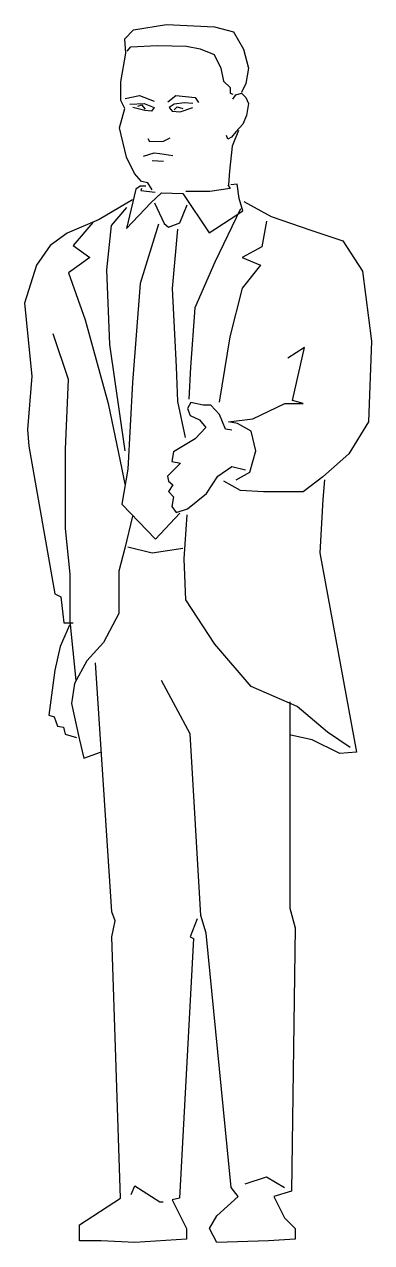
# Model space of a CAD drawing. Header units: millimetres. Extents: x -1628.23 to -1627.69, y 1845.84 to 1847.75.
import ezdxf

# ---------------------------------------------------------------- set-up
doc = ezdxf.new("R2010")
doc.units = ezdxf.units.MM
doc.header["$LTSCALE"] = 10
doc.layers.add('Humanos', color=2, linetype='Continuous')

msp = doc.modelspace()

# ---------------------------------------------------------------- linework, layer by layer
at = {"layer": 'Humanos'}
for p, q in [((-1628.0568, 1847.6219), (-1628.0509, 1847.6238)), ((-1628.0509, 1847.6238), (-1628.045, 1847.617)), ((-1628, 1847.616), (-1627.9951, 1847.6209)), ((-1627.9951, 1847.6209), (-1627.9863, 1847.618))]:
    msp.add_line(p, q, dxfattribs=at)
for points in [[(-1628.0343, 1847.4909), (-1628.0411, 1847.5016), (-1628.0509, 1847.5036), (-1628.0617, 1847.5163), (-1628.0744, 1847.5417), (-1628.0852, 1847.5877), (-1628.0773, 1847.618), (-1628.0832, 1847.6307), (-1628.0832, 1847.66), (-1628.0754, 1847.705), (-1628.0773, 1847.7275), (-1628.0636, 1847.7412), (-1628.0118, 1847.75), (-1627.9364, 1847.7461), (-1627.9071, 1847.7383), (-1627.8914, 1847.7109), (-1627.8836, 1847.6815), (-1627.8875, 1847.6571), (-1627.8943, 1847.6434)], [(-1628.0734, 1847.7079), (-1628.0676, 1847.7148), (-1628.0265, 1847.7167), (-1627.9805, 1847.7158), (-1627.9589, 1847.7119), (-1627.9374, 1847.703), (-1627.9266, 1847.6815), (-1627.9227, 1847.661), (-1627.9119, 1847.6512), (-1627.9119, 1847.6424), (-1627.908, 1847.6405)], [(-1628.0764, 1847.6336), (-1628.0539, 1847.6385), (-1628.0313, 1847.6297)], [(-1628.0098, 1847.6287), (-1627.9971, 1847.6385), (-1627.9668, 1847.6356), (-1627.9619, 1847.6278)], [(-1627.908, 1847.6326), (-1627.9031, 1847.6395), (-1627.8943, 1847.6424), (-1627.8875, 1847.6356), (-1627.8836, 1847.6258), (-1627.8865, 1847.6072), (-1627.8924, 1847.5935), (-1627.9031, 1847.5818), (-1627.91, 1847.573), (-1627.9159, 1847.5701), (-1627.9178, 1847.5759)], [(-1628.0695, 1847.6248), (-1628.047, 1847.6258), (-1628.0313, 1847.6199), (-1628.0353, 1847.6141), (-1628.046, 1847.615), (-1628.0646, 1847.6199)], [(-1627.9707, 1847.6258), (-1627.9834, 1847.6268), (-1628, 1847.6248), (-1628.0079, 1847.6199), (-1628.003, 1847.6141), (-1627.9902, 1847.6131), (-1627.9707, 1847.6199)], [(-1627.8992, 1847.5838), (-1627.909, 1847.5593), (-1627.9129, 1847.5202), (-1627.9149, 1847.4987)], [(-1628.0411, 1847.571), (-1628.0382, 1847.5662), (-1628.0167, 1847.5671), (-1628.0059, 1847.572)], [(-1628.048, 1847.5437), (-1628.0313, 1847.5486), (-1628.0225, 1847.5476), (-1628.002, 1847.5446)], [(-1628.0343, 1847.5368), (-1628.0167, 1847.5358)], [(-1628.0441, 1847.4967), (-1628.0529, 1847.4967), (-1628.0597, 1847.4918), (-1628.0744, 1847.4302), (-1628.0362, 1847.4703), (-1628.0196, 1847.486), (-1627.9863, 1847.485), (-1627.9452, 1847.4234), (-1627.9119, 1847.4449), (-1627.8924, 1847.4576), (-1627.8982, 1847.4772), (-1627.9012, 1847.4997), (-1627.911, 1847.4987)], [(-1628.0509, 1847.4928), (-1628.0519, 1847.4899), (-1628.0294, 1847.4869)], [(-1627.9159, 1847.4987), (-1627.9119, 1847.4928), (-1627.9442, 1847.4879), (-1627.9814, 1847.4879)], [(-1628.0651, 1847.4751), (-1628.1175, 1847.4441), (-1628.1676, 1847.4226), (-1628.1939, 1847.4036), (-1628.2154, 1847.3726), (-1628.2344, 1847.313), (-1628.2225, 1847.1986), (-1628.2297, 1847.1152), (-1628.2273, 1847.089), (-1628.1867, 1846.8578), (-1628.1772, 1846.853), (-1628.1724, 1846.8125), (-1628.1653, 1846.8125), (-1628.1581, 1846.8125)], [(-1628.0304, 1847.4703), (-1628.0157, 1847.4381), (-1628.0088, 1847.4322), (-1627.9912, 1847.439), (-1627.9795, 1847.4674)], [(-1627.8909, 1847.4727), (-1627.848, 1847.4489), (-1627.786, 1847.4274), (-1627.7359, 1847.4107), (-1627.7049, 1847.3631), (-1627.6905, 1847.2534), (-1627.6953, 1847.1271), (-1627.7263, 1847.077), (-1627.7669, 1847.0413), (-1627.7979, 1847.0174), (-1627.8599, 1847.0174), (-1627.8957, 1847.0198), (-1627.9219, 1847.0341)], [(-1628.0746, 1847.4632), (-1628.0985, 1847.4346), (-1628.1056, 1847.3654), (-1628.1009, 1847.2486), (-1628.077, 1847.0818)], [(-1627.8957, 1847.4608), (-1627.9363, 1847.3774), (-1627.9673, 1847.3058), (-1627.9744, 1847.2129), (-1627.9768, 1847.1628)], [(-1628.1271, 1847.4393), (-1628.1581, 1847.4036), (-1628.1319, 1847.3845), (-1628.1653, 1847.3607), (-1628.139, 1847.2868), (-1628.1032, 1847.1557), (-1628.0818, 1847.0532), (-1628.077, 1847.0294)], [(-1628.0245, 1847.4369), (-1628.0531, 1847.344), (-1628.0651, 1847.1891), (-1628.0722, 1847.0532), (-1628.0818, 1846.9984), (-1628.0293, 1846.9436), (-1627.9911, 1846.9841)], [(-1627.9947, 1847.4291), (-1628.0028, 1847.3363), (-1627.9968, 1847.2133), (-1627.9947, 1847.1589), (-1627.9826, 1847.1025)], [(-1627.8551, 1847.4417), (-1627.8623, 1847.4012), (-1627.8933, 1847.3845), (-1627.8647, 1847.3726), (-1627.8933, 1847.3368), (-1627.9124, 1847.2606), (-1627.9291, 1847.1581)], [(-1628.1533, 1846.7219), (-1628.1629, 1846.8149), (-1628.1629, 1846.8887), (-1628.17, 1846.9602), (-1628.17, 1847.0198), (-1628.17, 1847.0842), (-1628.1653, 1847.1938), (-1628.1891, 1847.2653)], [(-1627.9148, 1847.1271), (-1627.8766, 1847.1319), (-1627.8265, 1847.1557), (-1627.7979, 1847.1557), (-1627.8146, 1847.1605), (-1627.7955, 1847.2439), (-1627.8217, 1847.2272)], [(-1627.9097, 1847.1142), (-1627.9192, 1847.1155), (-1627.9287, 1847.1386), (-1627.9423, 1847.1535), (-1627.9545, 1847.1535), (-1627.9735, 1847.1576), (-1627.9789, 1847.1481), (-1627.9749, 1847.1372), (-1627.9599, 1847.1305), (-1627.9504, 1847.1183), (-1627.9667, 1847.1006), (-1628.0007, 1847.0803), (-1628.0034, 1847.0653), (-1627.9898, 1847.0626), (-1628.0102, 1847.0423), (-1628.0088, 1847.0341), (-1628.002, 1847.0287), (-1628.0088, 1847.0179), (-1628.0007, 1847.0097), (-1628.0034, 1846.9948), (-1627.9966, 1846.9853), (-1627.9789, 1846.9907), (-1627.9491, 1847.0151), (-1627.9314, 1847.0423), (-1627.9097, 1847.0572), (-1627.888, 1847.0518)], [(-1627.9029, 1847.0365), (-1627.8814, 1847.0484), (-1627.8718, 1847.0818), (-1627.879, 1847.1128), (-1627.9005, 1847.1247), (-1627.9148, 1847.1271)], [(-1627.7645, 1847.0365), (-1627.7669, 1847.0055), (-1627.7717, 1846.9221), (-1627.7144, 1846.6099), (-1627.7406, 1846.6075), (-1627.7836, 1846.6289), (-1627.817, 1846.6361)], [(-1628.0651, 1846.9793), (-1628.077, 1846.9293), (-1628.0865, 1846.8935), (-1628.0865, 1846.8268), (-1628.1104, 1846.7815), (-1628.1366, 1846.7529), (-1628.1557, 1846.7171), (-1628.1605, 1846.6861), (-1628.1486, 1846.6313), (-1628.1414, 1846.6003), (-1628.1152, 1846.6099)], [(-1627.7239, 1846.617), (-1627.7597, 1846.6409), (-1627.8074, 1846.6814), (-1627.879, 1846.7124), (-1627.9363, 1846.7791), (-1627.9816, 1846.8482), (-1627.984, 1846.9126), (-1627.9792, 1846.9817)], [(-1628.0722, 1846.9316), (-1628.0341, 1846.9221), (-1627.9863, 1846.9293)], [(-1628.1636, 1846.8089), (-1628.1785, 1846.775), (-1628.1867, 1846.7384), (-1628.1962, 1846.6678), (-1628.188, 1846.6651), (-1628.1826, 1846.6502), (-1628.1731, 1846.6488), (-1628.1704, 1846.638), (-1628.1527, 1846.6325)], [(-1627.9638, 1846.3484), (-1627.975, 1846.3205), (-1627.9694, 1846.3178), (-1627.9917, 1845.9109), (-1628.0028, 1845.9081), (-1627.9805, 1845.8635), (-1627.9805, 1845.8468), (-1628.0614, 1845.8412), (-1628.1144, 1845.844), (-1628.1479, 1845.844), (-1628.1479, 1845.8691), (-1628.0837, 1845.9109), (-1628.0977, 1846.3205), (-1628.0921, 1846.3456), (-1628.0977, 1846.3596), (-1628.1228, 1846.7497)], [(-1627.8188, 1846.6884), (-1627.8188, 1846.3651), (-1627.8104, 1846.3345), (-1627.816, 1845.922), (-1627.8439, 1845.9137), (-1627.8271, 1845.8802), (-1627.8104, 1845.8635), (-1627.8104, 1845.8468), (-1627.8522, 1845.844), (-1627.9331, 1845.8412), (-1627.9443, 1845.8635), (-1627.9331, 1845.883), (-1627.8996, 1845.9137), (-1627.9108, 1845.9276), (-1627.9498, 1846.3261), (-1627.9582, 1846.354), (-1627.975, 1846.6382), (-1628.0196, 1846.7218)], [(-1627.8885, 1845.9332), (-1627.855, 1845.9443), (-1627.8271, 1845.9276)], [(-1628.067, 1845.9165), (-1628.0614, 1845.9304), (-1628.0224, 1845.9053), (-1628.0168, 1845.9053)]]:
    msp.add_lwpolyline(points, dxfattribs=at)

doc.saveas('drawing.dxf')
